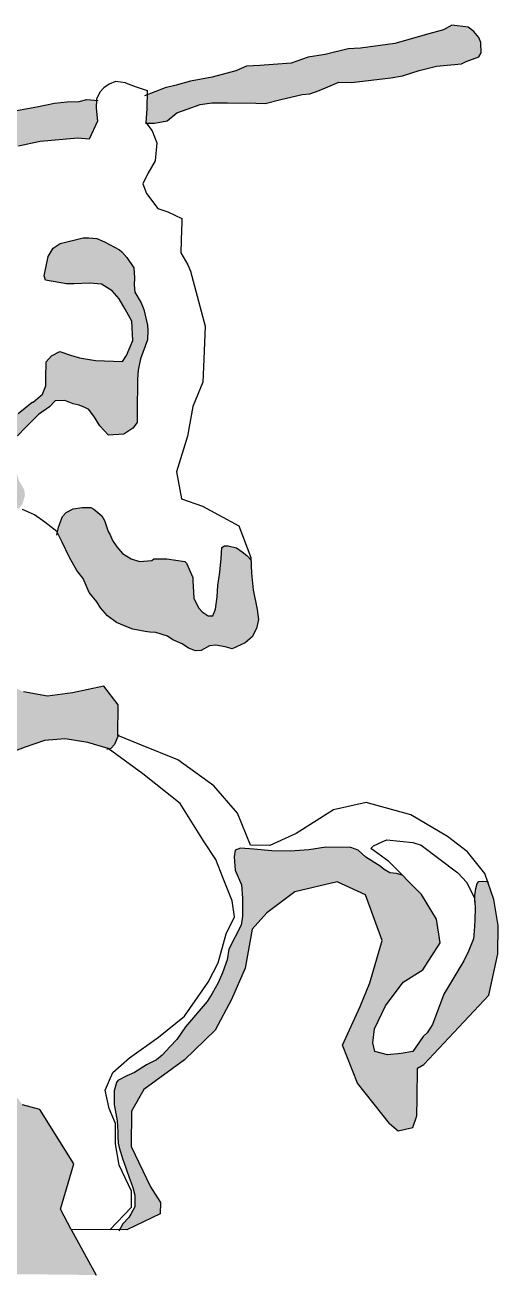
# Model space of a CAD drawing. Header units: millimetres. Extents: x 245 to 515, y 87 to 339.
# Drawn here: x 278.22 to 283.85, y 115.27 to 130.15 of the extents above; entities that cross this region are included whole.
import ezdxf

# ---------------------------------------------------------------- set-up
doc = ezdxf.new("R2010")
doc.units = ezdxf.units.MM
doc.layers.add('red', color=10, linetype='Continuous')
doc.layers.add('çziigi', color=10, linetype='Continuous')

msp = doc.modelspace()

# ---------------------------------------------------------------- hatches: boundary and pattern name
h = msp.add_hatch(color=1)
h.dxf.hatch_style = 1
h.paths.add_polyline_path([(276.558, 118.588), (276.46, 118.838), (276.417, 119.002), (276.52, 119.079), (276.712, 119.132), (277.016, 119.16), (277.248, 119.157), (277.496, 119.154), (277.7, 119.072), (277.87, 118.932), (277.935, 118.703), (277.93, 118.298), (277.969, 117.997), (278.031, 117.514), (278.193, 117.298), (278.399, 117.243), (278.805, 116.594), (278.758, 116.431), (278.647, 116.055), (278.772, 115.815), (279.07, 115.272), (274.055, 115.326), (274.362, 115.619), (274.718, 116.002), (275.111, 116.313), (276.013, 116.303), (276.151, 116.342), (276.292, 116.528), (276.803, 116.745), (276.889, 116.629), (277, 116.499), (276.999, 116.403), (277.775, 116.394), (277.902, 116.432), (278.057, 116.608), (278.128, 116.998), (278.081, 117.239), (277.904, 117.446), (277.71, 117.496), (277.652, 117.731), (277.375, 118.176), (277.05, 118.298), (276.987, 118.315)])
h = msp.add_hatch(color=1)
h.dxf.hatch_style = 1
h.paths.add_polyline_path([(274.718, 116.002), (275.111, 116.313), (276.013, 116.303), (276.151, 116.342), (276.292, 116.528), (276.803, 116.745), (276.889, 116.629), (277, 116.499), (276.999, 116.403), (277.775, 116.394), (277.902, 116.432), (278.057, 116.608), (278.128, 116.998), (278.081, 117.239), (278.193, 117.298), (278.399, 117.243), (278.805, 116.594), (278.758, 116.431), (278.647, 116.055), (278.772, 115.815), (279.07, 115.272), (274.055, 115.326), (274.362, 115.619)])
at = {"layer": 'çziigi'}
h = msp.add_hatch(color=1, dxfattribs=at)
h.dxf.hatch_style = 1
h.paths.add_polyline_path([(280.861, 129.662), (281.016, 129.669), (281.39, 129.697), (281.592, 129.768), (281.797, 129.797), (282.071, 129.867), (282.217, 129.875), (282.624, 129.93), (283.031, 130.044), (283.204, 130.092), (283.305, 130.15), (283.496, 130.125), (283.564, 130.074), (283.623, 130.001), (283.649, 129.941), (283.653, 129.818), (283.625, 129.773), (283.474, 129.716), (283.419, 129.689), (283.122, 129.66), (282.916, 129.608), (282.715, 129.546), (282.578, 129.52), (282.108, 129.466), (281.958, 129.468), (281.724, 129.37), (281.614, 129.33), (281.523, 129.322), (281.267, 129.265), (281.08, 129.217), (280.97, 129.219), (280.633, 129.222), (280.446, 129.224), (280.309, 129.203), (280.154, 129.15), (280.03, 129.106), (279.915, 129.011), (279.764, 128.981), (279.665, 128.982), (279.659, 128.989), (279.673, 129.152), (279.675, 129.318), (279.892, 129.403), (280.02, 129.434), (280.194, 129.482), (280.449, 129.529), (280.733, 129.604)])
h.paths.add_polyline_path([(277.889, 129.105), (278.035, 129.117), (278.364, 129.177), (278.574, 129.221), (278.725, 129.237), (278.866, 129.24), (278.958, 129.262), (279.073, 129.253), (279.069, 129.161), (279.085, 129.006), (278.987, 128.793), (278.85, 128.804), (278.403, 128.763), (278.147, 128.707), (277.978, 128.668), (277.74, 128.625), (277.466, 128.559), (277.124, 128.504), (276.813, 128.452), (276.562, 128.387), (276.438, 128.356), (275.728, 128.203), (275.44, 128.115), (275.011, 128.047), (274.523, 128.025), (274.345, 128.018), (274.144, 127.997), (273.829, 127.932), (273.555, 127.899), (273.322, 127.837), (272.929, 127.778), (272.714, 127.712), (272.458, 127.655), (272.257, 127.612), (272.116, 127.6), (272.021, 127.706), (272, 127.833), (272.111, 127.978), (272.211, 128.004), (272.366, 128.025), (272.563, 128.037), (272.813, 128.034), (273.059, 128.036), (273.256, 128.125), (273.357, 128.188), (273.586, 128.245), (273.81, 128.292), (273.906, 128.309), (274.088, 128.289), (274.257, 128.287), (274.435, 128.327), (274.672, 128.37), (274.97, 128.467), (275.344, 128.549), (275.591, 128.597), (275.842, 128.63), (276.025, 128.651), (276.157, 128.663), (276.362, 128.689), (276.828, 128.779), (276.91, 128.792), (277.121, 128.858), (277.318, 128.924), (277.501, 128.977), (277.633, 129.012)])
h = msp.add_hatch(color=1, dxfattribs=at)
h.dxf.hatch_style = 1
h.paths.add_polyline_path([(277.761, 124.976), (277.804, 125.168), (277.882, 125.265), (277.982, 125.394), (278.143, 125.528), (278.308, 125.662), (278.32, 125.662), (278.432, 125.755), (278.47, 125.856), (278.471, 125.946), (278.473, 126.142), (278.539, 126.213), (278.637, 126.265), (278.764, 126.222), (278.87, 126.189), (279.062, 126.158), (279.385, 126.146), (279.43, 126.215), (279.506, 126.394), (279.496, 126.627), (279.416, 126.767), (279.344, 126.89), (279.259, 126.985), (279.133, 127.064), (278.994, 127.078), (278.806, 127.068), (278.716, 127.069), (278.467, 127.112), (278.451, 127.166), (278.498, 127.394), (278.557, 127.492), (278.643, 127.548), (278.914, 127.618), (278.983, 127.618), (279.077, 127.609), (279.167, 127.571), (279.346, 127.475), (279.374, 127.45), (279.435, 127.384), (279.519, 127.261), (279.526, 127.142), (279.521, 127.056), (279.528, 126.97), (279.605, 126.843), (279.637, 126.765), (279.68, 126.576), (279.683, 126.519), (279.682, 126.401), (279.627, 126.254), (279.598, 126.177), (279.568, 126.042), (279.562, 125.936), (279.561, 125.822), (279.559, 125.65), (279.558, 125.527), (279.557, 125.417), (279.507, 125.352), (279.4, 125.28), (279.216, 125.269), (279.115, 125.381), (279.05, 125.484), (278.982, 125.574), (278.933, 125.599), (278.868, 125.625), (278.794, 125.642), (278.697, 125.68), (278.582, 125.677), (278.516, 125.604), (278.384, 125.515), (278.322, 125.455), (278.223, 125.354), (278.132, 125.259), (278.122, 125.157), (278.121, 125.03), (278.119, 124.842), (278.151, 124.727), (278.215, 124.616), (278.222, 124.551), (278.193, 124.453), (278.153, 124.395), (278.013, 124.441), (277.911, 124.491), (277.79, 124.611), (277.766, 124.746)])
h.paths.add_polyline_path([(276.647, 123.641), (276.582, 123.825), (276.509, 124.044), (276.501, 124.174), (276.504, 124.464), (276.569, 124.678), (276.603, 124.901), (276.753, 125.137), (276.844, 125.162), (276.9, 125.147), (276.95, 125.101), (276.986, 125.028), (277.029, 124.945), (277.08, 124.872), (277.033, 124.511), (277.121, 124.235), (277.262, 124.013), (277.473, 123.949), (277.678, 123.888), (277.94, 123.644), (278.069, 123.417), (278.068, 123.322), (277.982, 123.181), (277.852, 122.965), (277.731, 122.649), (277.503, 122.463), (277.19, 122.277), (277.112, 122.091), (277.248, 121.99), (277.503, 122.025), (277.612, 122.136), (277.801, 122.329), (277.978, 122.328), (278.205, 122.212), (278.492, 122.162), (278.787, 122.2), (279.16, 122.282), (279.33, 122.06), (279.326, 121.692), (279.33, 121.69), (279.286, 121.585), (279.246, 121.54), (279.217, 121.533), (279.211, 121.537), (278.969, 121.612), (278.7, 121.654), (278.453, 121.634), (278.225, 121.553), (277.921, 121.444), (277.438, 121.272), (277.184, 121.181), (276.968, 121.028), (276.65, 120.928), (276.369, 120.975), (276.189, 120.948), (276.031, 120.882), (275.921, 120.836), (275.783, 120.838), (275.716, 120.891), (275.717, 121.033), (275.803, 121.207), (275.972, 121.353), (276.234, 121.439), (276.407, 121.554), (276.631, 121.673), (276.724, 121.816), (276.707, 121.928), (276.67, 121.995), (276.505, 122.028), (276.124, 122.032), (276.025, 122.033), (275.943, 122.162), (275.912, 122.239), (275.927, 122.337), (276.098, 122.411), (276.246, 122.463), (276.483, 122.505), (276.564, 122.518), (276.676, 122.517), (276.819, 122.511), (276.891, 122.541), (276.949, 122.594), (276.96, 122.755), (276.943, 122.871), (276.888, 123.158), (276.827, 123.315)])
h.paths.add_polyline_path([(276.775, 126.335), (276.812, 126.459), (276.853, 126.525), (276.999, 126.505), (277.055, 126.381), (277.107, 126.238), (277.101, 126.127), (276.962, 125.992), (276.892, 126.023), (276.843, 126.081), (276.783, 126.189)])
h = msp.add_hatch(color=1, dxfattribs=at)
h.dxf.hatch_style = 1
h.paths.add_polyline_path([(278.987, 123.395), (278.916, 123.564), (278.839, 123.658), (278.75, 123.82), (278.666, 123.993), (278.609, 124.107), (278.623, 124.174), (278.67, 124.3), (278.711, 124.348), (278.797, 124.392), (278.904, 124.408), (279.006, 124.406), (279.043, 124.386), (279.136, 124.307), (279.168, 124.254), (279.212, 124.122), (279.236, 124.081), (279.264, 124.015), (279.316, 123.941), (279.385, 123.859), (279.486, 123.796), (279.584, 123.763), (279.731, 123.778), (279.756, 123.798), (279.912, 123.796), (280.124, 123.765), (280.144, 123.744), (280.22, 123.576), (280.22, 123.531), (280.223, 123.47), (280.234, 123.325), (280.29, 123.21), (280.331, 123.165), (280.404, 123.119), (280.457, 123.119), (280.49, 123.196), (280.508, 123.343), (280.518, 123.478), (280.54, 123.637), (280.558, 123.8), (280.564, 123.931), (280.597, 123.951), (280.642, 123.95), (280.74, 123.929), (280.809, 123.879), (280.865, 123.834), (280.912, 123.782), (280.919, 123.625), (280.938, 123.427), (280.985, 123.194), (281, 123.075), (280.979, 122.969), (280.925, 122.868), (280.842, 122.795), (280.69, 122.727), (280.604, 122.749), (280.494, 122.77), (280.42, 122.759), (280.318, 122.707), (280.252, 122.703), (280.167, 122.733), (280.093, 122.783), (279.984, 122.833), (279.919, 122.874), (279.78, 122.921), (279.71, 122.922), (279.653, 122.93), (279.506, 122.961), (279.433, 122.986), (279.311, 123.04), (279.205, 123.119), (279.121, 123.214), (279.076, 123.284)])
h = msp.add_hatch(color=1, dxfattribs=at)
h.dxf.hatch_style = 1
h.paths.add_polyline_path([(283.445, 119.013), (283.502, 119.128), (283.56, 119.274), (283.569, 119.364), (283.579, 119.493), (283.581, 119.648), (283.576, 119.719), (283.578, 119.79), (283.588, 119.871), (283.606, 119.932), (283.625, 119.956), (283.664, 119.961), (283.719, 119.957), (283.733, 119.951), (283.804, 119.74), (283.853, 119.433), (283.849, 119.096), (283.744, 118.602), (283.268, 118.094), (282.971, 117.777), (282.894, 117.736), (282.89, 117.377), (282.888, 117.166), (282.838, 117.028), (282.663, 116.988), (282.56, 117.077), (282.18, 117.557), (282.002, 118.008), (282.212, 118.469), (282.328, 118.75), (282.474, 119.254), (282.276, 119.797), (281.937, 119.953), (281.433, 119.832), (281.103, 119.583), (280.926, 119.387), (280.843, 118.924), (280.68, 118.55), (280.488, 118.187), (280.122, 117.835), (279.639, 117.48), (279.492, 117.222), (279.488, 116.801), (279.716, 116.321), (279.834, 116.137), (279.832, 115.999), (279.434, 115.808), (279.345, 115.809), (279.386, 115.883), (279.459, 115.957), (279.481, 115.995), (279.529, 116.083), (279.53, 116.196), (279.528, 116.221), (279.507, 116.312), (279.488, 116.368), (279.461, 116.431), (279.429, 116.523), (279.4, 116.617), (279.389, 116.647), (279.343, 116.788), (279.333, 116.843), (279.326, 116.923), (279.326, 116.981), (279.319, 117.108), (279.283, 117.303), (279.282, 117.466), (279.313, 117.565), (279.327, 117.587), (279.435, 117.641), (279.524, 117.681), (279.669, 117.774), (279.788, 117.833), (279.857, 117.89), (279.952, 117.991), (280.031, 118.076), (280.132, 118.226), (280.392, 118.528), (280.451, 118.621), (280.521, 118.748), (280.575, 118.868), (280.629, 119.022), (280.649, 119.151), (280.796, 119.438), (280.811, 119.545), (280.81, 119.675), (280.811, 119.758), (280.801, 119.915), (280.726, 120.089), (280.711, 120.249), (280.723, 120.327), (280.787, 120.351), (280.947, 120.341), (281.162, 120.319), (281.38, 120.317), (281.603, 120.334), (281.802, 120.365), (282.1, 120.361), (282.188, 120.327), (282.281, 120.244), (282.451, 120.14), (282.497, 120.098), (282.566, 120.059), (282.643, 120.052), (282.716, 120.031), (282.941, 119.802), (283.12, 119.509), (283.166, 119.224), (282.959, 118.905), (282.725, 118.756), (282.515, 118.476), (282.382, 118.202), (282.362, 118.037), (282.387, 117.931), (282.539, 117.891), (282.7, 117.907), (282.838, 117.933), (282.964, 118.11), (283.009, 118.156), (283.075, 118.254), (283.111, 118.361), (283.133, 118.413), (283.208, 118.614)])

# ---------------------------------------------------------------- linework, layer by layer
at = {"layer": 'red'}
for p, q in [((279.33, 122.06), (279.16, 122.282)), ((279.326, 121.692), (279.33, 122.06)), ((279.61, 121.577), (279.326, 121.692)), ((280.04, 121.402), (279.61, 121.577)), ((280.469, 121.093), (280.04, 121.402)), ((280.752, 120.768), (280.469, 121.093)), ((281.896, 120.81), (281.449, 120.529)), ((282.285, 120.898), (281.896, 120.81)), ((282.816, 120.751), (282.285, 120.898)), ((280.908, 120.387), (280.752, 120.768)), ((283.253, 120.49), (282.816, 120.751)), ((281.449, 120.529), (281.136, 120.384)), ((281.136, 120.384), (280.908, 120.387)), ((283.488, 120.309), (283.253, 120.49)), ((282.555, 120.195), (282.379, 120.32)), ((283.698, 120.052), (283.488, 120.309)), ((282.941, 119.802), (282.555, 120.195)), ((281.937, 119.953), (281.433, 119.832)), ((282.276, 119.797), (281.937, 119.953)), ((283.804, 119.74), (283.698, 120.052)), ((281.433, 119.832), (281.103, 119.583)), ((282.474, 119.254), (282.276, 119.797)), ((283.12, 119.509), (282.941, 119.802)), ((283.853, 119.433), (283.804, 119.74)), ((281.103, 119.583), (280.926, 119.387)), ((283.166, 119.224), (283.12, 119.509)), ((280.926, 119.387), (280.843, 118.924)), ((283.849, 119.096), (283.853, 119.433)), ((282.328, 118.75), (282.474, 119.254)), ((282.959, 118.905), (283.166, 119.224)), ((283.744, 118.602), (283.849, 119.096)), ((280.843, 118.924), (280.68, 118.55)), ((282.725, 118.756), (282.959, 118.905)), ((282.212, 118.469), (282.328, 118.75)), ((282.515, 118.476), (282.725, 118.756)), ((283.268, 118.094), (283.744, 118.602)), ((280.68, 118.55), (280.488, 118.187)), ((282.002, 118.008), (282.212, 118.469)), ((282.382, 118.202), (282.515, 118.476)), ((280.488, 118.187), (280.122, 117.835)), ((282.362, 118.037), (282.382, 118.202)), ((282.18, 117.557), (282.002, 118.008)), ((282.387, 117.931), (282.362, 118.037)), ((282.964, 118.11), (282.838, 117.933)), ((282.971, 117.777), (283.268, 118.094)), ((280.122, 117.835), (279.639, 117.48)), ((282.539, 117.891), (282.387, 117.931)), ((282.7, 117.907), (282.539, 117.891)), ((282.838, 117.933), (282.7, 117.907)), ((282.89, 117.377), (282.894, 117.736)), ((282.894, 117.736), (282.971, 117.777)), ((282.56, 117.077), (282.18, 117.557)), ((279.639, 117.48), (279.492, 117.222)), ((278.399, 117.243), (278.193, 117.298)), ((278.805, 116.594), (278.399, 117.243)), ((282.888, 117.166), (282.89, 117.377)), ((279.492, 117.222), (279.488, 116.801)), ((282.838, 117.028), (282.888, 117.166)), ((282.56, 117.077), (282.663, 116.988)), ((282.663, 116.988), (282.838, 117.028)), ((279.488, 116.801), (279.716, 116.321)), ((278.758, 116.431), (278.805, 116.594)), ((278.647, 116.055), (278.758, 116.431)), ((279.716, 116.321), (279.834, 116.137)), ((278.772, 115.815), (278.647, 116.055)), ((279.834, 116.137), (279.832, 115.999)), ((279.832, 115.999), (279.434, 115.808)), ((279.434, 115.808), (278.772, 115.815)), ((278.772, 115.815), (279.07, 115.272))]:
    msp.add_line(p, q, dxfattribs=at)
at = {"layer": 'çziigi'}
for p, q in [((283.031, 130.044), (282.624, 129.93)), ((283.204, 130.092), (283.031, 130.044)), ((283.305, 130.15), (283.204, 130.092)), ((283.496, 130.125), (283.305, 130.15)), ((283.564, 130.074), (283.496, 130.125)), ((283.623, 130.001), (283.564, 130.074)), ((282.624, 129.93), (282.217, 129.875)), ((283.649, 129.941), (283.623, 130.001)), ((283.653, 129.818), (283.649, 129.941)), ((281.592, 129.768), (281.39, 129.697)), ((281.797, 129.797), (281.592, 129.768)), ((282.071, 129.867), (281.797, 129.797)), ((282.217, 129.875), (282.071, 129.867)), ((283.474, 129.716), (283.625, 129.773)), ((283.625, 129.773), (283.653, 129.818)), ((280.733, 129.604), (280.449, 129.529)), ((280.861, 129.662), (280.733, 129.604)), ((281.016, 129.669), (280.861, 129.662)), ((281.39, 129.697), (281.016, 129.669)), ((282.715, 129.546), (282.916, 129.608)), ((282.916, 129.608), (283.122, 129.66)), ((283.122, 129.66), (283.419, 129.689)), ((283.419, 129.689), (283.474, 129.716)), ((279.223, 129.445), (279.161, 129.402)), ((279.301, 129.477), (279.223, 129.445)), ((279.417, 129.46), (279.301, 129.477)), ((279.417, 129.46), (279.534, 129.42)), ((280.194, 129.482), (280.02, 129.434)), ((280.449, 129.529), (280.194, 129.482)), ((281.724, 129.37), (281.958, 129.468)), ((281.958, 129.468), (282.108, 129.466)), ((282.108, 129.466), (282.578, 129.52)), ((282.578, 129.52), (282.715, 129.546)), ((279.115, 129.35), (279.074, 129.268)), ((279.161, 129.402), (279.115, 129.35)), ((279.534, 129.42), (279.675, 129.371)), ((279.892, 129.403), (279.645, 129.306)), ((279.675, 129.371), (279.673, 129.152)), ((280.02, 129.434), (279.892, 129.403)), ((281.267, 129.265), (281.523, 129.322)), ((281.523, 129.322), (281.614, 129.33)), ((281.614, 129.33), (281.724, 129.37)), ((278.035, 129.117), (278.364, 129.177)), ((278.364, 129.177), (278.574, 129.221)), ((278.574, 129.221), (278.725, 129.237)), ((278.725, 129.237), (278.866, 129.24)), ((278.866, 129.24), (278.958, 129.262)), ((278.958, 129.262), (279.094, 129.251)), ((279.074, 129.268), (279.069, 129.161)), ((279.069, 129.161), (279.085, 129.006)), ((279.673, 129.152), (279.659, 128.989)), ((280.03, 129.106), (280.154, 129.15)), ((280.154, 129.15), (280.309, 129.203)), ((280.309, 129.203), (280.446, 129.224)), ((280.446, 129.224), (280.633, 129.222)), ((280.633, 129.222), (280.97, 129.219)), ((280.97, 129.219), (281.08, 129.217)), ((281.08, 129.217), (281.267, 129.265)), ((279.085, 129.006), (278.987, 128.793)), ((279.764, 128.981), (279.915, 129.011)), ((279.915, 129.011), (280.03, 129.106)), ((279.655, 128.982), (279.764, 128.981)), ((279.659, 128.989), (279.736, 128.891)), ((279.736, 128.891), (279.793, 128.747)), ((278.403, 128.763), (278.147, 128.707)), ((278.85, 128.804), (278.403, 128.763)), ((278.987, 128.793), (278.85, 128.804)), ((279.793, 128.747), (279.771, 128.533)), ((279.771, 128.533), (279.685, 128.384)), ((279.685, 128.384), (279.625, 128.261)), ((279.625, 128.261), (279.67, 128.144)), ((279.67, 128.144), (279.804, 127.967)), ((279.804, 127.967), (279.921, 127.927)), ((279.921, 127.927), (280.089, 127.847)), ((280.089, 127.808), (280.08, 127.594)), ((280.089, 127.847), (280.089, 127.808)), ((278.557, 127.492), (278.643, 127.548)), ((278.643, 127.548), (278.914, 127.618)), ((278.914, 127.618), (278.983, 127.618)), ((278.983, 127.618), (279.077, 127.609)), ((279.077, 127.609), (279.167, 127.571)), ((279.167, 127.571), (279.346, 127.475)), ((280.08, 127.594), (280.078, 127.438)), ((278.451, 127.166), (278.498, 127.394)), ((278.498, 127.394), (278.557, 127.492)), ((279.346, 127.475), (279.374, 127.45)), ((279.374, 127.45), (279.435, 127.384)), ((279.435, 127.384), (279.519, 127.261)), ((280.078, 127.438), (280.161, 127.294)), ((279.519, 127.261), (279.526, 127.142)), ((280.161, 127.294), (280.193, 127.222)), ((280.193, 127.222), (280.367, 126.566)), ((278.467, 127.112), (278.451, 127.166)), ((278.716, 127.069), (278.467, 127.112)), ((278.806, 127.068), (278.716, 127.069)), ((278.994, 127.078), (278.806, 127.068)), ((279.133, 127.064), (278.994, 127.078)), ((279.259, 126.985), (279.133, 127.064)), ((279.526, 127.142), (279.521, 127.056)), ((279.521, 127.056), (279.528, 126.97)), ((279.344, 126.89), (279.259, 126.985)), ((279.528, 126.97), (279.605, 126.843)), ((279.416, 126.767), (279.344, 126.89)), ((279.496, 126.627), (279.416, 126.767)), ((279.605, 126.843), (279.637, 126.765)), ((279.637, 126.765), (279.68, 126.576)), ((279.506, 126.394), (279.496, 126.627)), ((279.68, 126.576), (279.683, 126.519)), ((279.683, 126.519), (279.682, 126.401)), ((280.367, 126.566), (280.353, 126.171)), ((279.43, 126.215), (279.506, 126.394)), ((279.682, 126.401), (279.627, 126.254)), ((278.473, 126.142), (278.539, 126.213)), ((278.539, 126.213), (278.637, 126.265)), ((278.637, 126.265), (278.764, 126.222)), ((278.764, 126.222), (278.87, 126.189)), ((278.87, 126.189), (279.062, 126.158)), ((279.385, 126.146), (279.43, 126.215)), ((279.598, 126.177), (279.568, 126.042)), ((279.627, 126.254), (279.598, 126.177)), ((280.353, 126.171), (280.34, 125.9)), ((278.471, 125.946), (278.473, 126.142)), ((279.062, 126.158), (279.385, 126.146)), ((279.568, 126.042), (279.562, 125.936)), ((278.47, 125.856), (278.471, 125.946)), ((279.562, 125.936), (279.561, 125.822)), ((280.34, 125.9), (280.222, 125.611)), ((278.32, 125.662), (278.432, 125.755)), ((278.432, 125.755), (278.47, 125.856)), ((279.561, 125.822), (279.559, 125.65)), ((278.143, 125.528), (278.308, 125.662)), ((278.308, 125.662), (278.32, 125.662)), ((278.516, 125.604), (278.384, 125.515)), ((278.582, 125.677), (278.516, 125.604)), ((278.697, 125.68), (278.582, 125.677)), ((278.794, 125.642), (278.697, 125.68)), ((278.868, 125.625), (278.794, 125.642)), ((278.933, 125.599), (278.868, 125.625)), ((278.982, 125.574), (278.933, 125.599)), ((279.05, 125.484), (278.982, 125.574)), ((279.559, 125.65), (279.558, 125.527)), ((280.222, 125.611), (280.156, 125.258)), ((278.322, 125.455), (278.223, 125.354)), ((278.384, 125.515), (278.322, 125.455)), ((279.115, 125.381), (279.05, 125.484)), ((279.558, 125.527), (279.557, 125.417)), ((278.223, 125.354), (278.132, 125.259)), ((279.216, 125.269), (279.115, 125.381)), ((279.4, 125.28), (279.216, 125.269)), ((279.507, 125.352), (279.4, 125.28)), ((279.557, 125.417), (279.507, 125.352)), ((280.156, 125.258), (280.026, 124.833)), ((280.026, 124.833), (280.085, 124.51)), ((278.335, 124.319), (278.192, 124.382)), ((278.711, 124.348), (278.797, 124.392)), ((278.797, 124.392), (278.904, 124.408)), ((278.904, 124.408), (279.006, 124.406)), ((279.006, 124.406), (279.043, 124.386)), ((279.043, 124.386), (279.136, 124.307)), ((280.085, 124.51), (280.334, 124.424)), ((280.334, 124.424), (280.769, 124.188)), ((278.46, 124.232), (278.335, 124.319)), ((278.602, 124.12), (278.46, 124.232)), ((278.623, 124.174), (278.67, 124.3)), ((278.67, 124.3), (278.711, 124.348)), ((279.136, 124.307), (279.168, 124.254)), ((279.168, 124.254), (279.212, 124.122)), ((278.602, 124.076), (278.623, 124.174)), ((278.666, 123.993), (278.602, 124.12)), ((279.212, 124.122), (279.236, 124.081)), ((279.236, 124.081), (279.264, 124.015)), ((280.769, 124.188), (280.911, 123.812)), ((278.75, 123.82), (278.666, 123.993)), ((279.264, 124.015), (279.316, 123.941)), ((279.316, 123.941), (279.385, 123.859)), ((280.564, 123.931), (280.597, 123.951)), ((280.597, 123.951), (280.642, 123.95)), ((280.642, 123.95), (280.74, 123.929)), ((278.839, 123.658), (278.75, 123.82)), ((279.385, 123.859), (279.486, 123.796)), ((279.486, 123.796), (279.584, 123.763)), ((279.731, 123.778), (279.756, 123.798)), ((279.756, 123.798), (279.912, 123.796)), ((279.912, 123.796), (280.124, 123.765)), ((280.54, 123.637), (280.558, 123.8)), ((280.558, 123.8), (280.564, 123.931)), ((280.74, 123.929), (280.809, 123.879)), ((280.809, 123.879), (280.865, 123.834)), ((280.865, 123.834), (280.918, 123.776)), ((280.911, 123.812), (280.919, 123.625)), ((278.916, 123.564), (278.839, 123.658)), ((279.584, 123.763), (279.731, 123.778)), ((280.124, 123.765), (280.144, 123.744)), ((280.144, 123.744), (280.22, 123.576)), ((280.518, 123.478), (280.54, 123.637)), ((278.987, 123.395), (278.916, 123.564)), ((280.22, 123.576), (280.22, 123.531)), ((280.22, 123.531), (280.223, 123.47)), ((280.919, 123.625), (280.938, 123.427)), ((279.076, 123.284), (278.987, 123.395)), ((280.223, 123.47), (280.234, 123.325)), ((280.49, 123.196), (280.508, 123.343)), ((280.508, 123.343), (280.518, 123.478)), ((280.938, 123.427), (280.985, 123.194)), ((279.121, 123.214), (279.076, 123.284)), ((279.205, 123.119), (279.121, 123.214)), ((280.234, 123.325), (280.29, 123.21)), ((280.29, 123.21), (280.331, 123.165)), ((280.457, 123.119), (280.49, 123.196)), ((280.985, 123.194), (281, 123.075)), ((279.311, 123.04), (279.205, 123.119)), ((279.433, 122.986), (279.311, 123.04)), ((280.331, 123.165), (280.404, 123.119)), ((280.404, 123.119), (280.457, 123.119)), ((281, 123.075), (280.979, 122.969)), ((279.506, 122.961), (279.433, 122.986)), ((279.653, 122.93), (279.506, 122.961)), ((279.71, 122.922), (279.653, 122.93)), ((279.78, 122.921), (279.71, 122.922)), ((279.919, 122.874), (279.78, 122.921)), ((280.979, 122.969), (280.925, 122.868)), ((279.984, 122.833), (279.919, 122.874)), ((280.093, 122.783), (279.984, 122.833)), ((280.167, 122.733), (280.093, 122.783)), ((280.42, 122.759), (280.318, 122.707)), ((280.494, 122.77), (280.42, 122.759)), ((280.604, 122.749), (280.494, 122.77)), ((280.69, 122.727), (280.604, 122.749)), ((280.842, 122.795), (280.69, 122.727)), ((280.925, 122.868), (280.842, 122.795)), ((280.252, 122.703), (280.167, 122.733)), ((280.318, 122.707), (280.252, 122.703)), ((278.492, 122.162), (278.205, 122.212)), ((278.787, 122.2), (278.492, 122.162)), ((279.16, 122.282), (278.787, 122.2)), ((279.335, 121.702), (279.286, 121.585)), ((278.225, 121.553), (277.921, 121.444)), ((278.453, 121.634), (278.225, 121.553)), ((278.7, 121.654), (278.453, 121.634)), ((278.969, 121.612), (278.7, 121.654)), ((279.211, 121.537), (278.969, 121.612)), ((279.286, 121.585), (279.246, 121.54)), ((279.246, 121.54), (279.197, 121.527)), ((279.626, 121.239), (279.211, 121.537)), ((280.07, 120.884), (279.626, 121.239)), ((280.347, 120.438), (280.07, 120.884)), ((280.494, 120.219), (280.347, 120.438)), ((281.802, 120.365), (281.603, 120.334)), ((282.1, 120.361), (281.802, 120.365)), ((282.188, 120.327), (282.1, 120.361)), ((282.338, 120.349), (282.371, 120.379)), ((282.371, 120.379), (282.48, 120.432)), ((282.48, 120.432), (282.529, 120.453)), ((282.529, 120.453), (282.838, 120.42)), ((282.838, 120.42), (282.939, 120.388)), ((282.939, 120.388), (283.374, 120.059)), ((280.579, 120.003), (280.494, 120.219)), ((280.723, 120.327), (280.711, 120.249)), ((280.711, 120.249), (280.726, 120.089)), ((280.787, 120.351), (280.723, 120.327)), ((280.947, 120.341), (280.787, 120.351)), ((281.162, 120.319), (280.947, 120.341)), ((281.38, 120.317), (281.162, 120.319)), ((281.603, 120.334), (281.38, 120.317)), ((282.281, 120.244), (282.188, 120.327)), ((282.451, 120.14), (282.281, 120.244)), ((282.379, 120.32), (282.338, 120.349)), ((280.726, 120.089), (280.801, 119.915)), ((282.497, 120.098), (282.451, 120.14)), ((282.566, 120.059), (282.497, 120.098)), ((280.689, 119.725), (280.579, 120.003)), ((280.801, 119.915), (280.811, 119.758)), ((282.643, 120.052), (282.566, 120.059)), ((282.712, 120.032), (282.643, 120.052)), ((283.374, 120.059), (283.481, 119.942)), ((283.481, 119.942), (283.573, 119.756)), ((283.588, 119.871), (283.606, 119.932)), ((283.606, 119.932), (283.625, 119.956)), ((283.625, 119.956), (283.664, 119.961)), ((283.664, 119.961), (283.719, 119.957)), ((283.719, 119.957), (283.738, 119.948)), ((283.576, 119.712), (283.578, 119.79)), ((283.578, 119.79), (283.588, 119.871)), ((280.718, 119.534), (280.689, 119.725)), ((280.811, 119.758), (280.81, 119.675)), ((280.81, 119.675), (280.811, 119.545)), ((283.573, 119.756), (283.581, 119.648)), ((283.581, 119.648), (283.579, 119.493)), ((280.617, 119.333), (280.718, 119.534)), ((280.811, 119.545), (280.796, 119.438)), ((283.579, 119.493), (283.569, 119.364)), ((280.52, 118.988), (280.617, 119.333)), ((280.796, 119.438), (280.649, 119.151)), ((283.569, 119.364), (283.56, 119.274)), ((283.56, 119.274), (283.502, 119.128)), ((280.629, 119.022), (280.575, 118.868)), ((280.649, 119.151), (280.629, 119.022)), ((283.502, 119.128), (283.445, 119.013)), ((280.401, 118.756), (280.52, 118.988)), ((283.445, 119.013), (283.208, 118.614)), ((280.122, 118.352), (280.401, 118.756)), ((280.521, 118.748), (280.451, 118.621)), ((280.575, 118.868), (280.521, 118.748)), ((280.451, 118.621), (280.392, 118.528)), ((283.208, 118.614), (283.133, 118.413)), ((280.392, 118.528), (280.132, 118.226)), ((279.81, 118.104), (280.122, 118.352)), ((283.111, 118.361), (283.075, 118.254)), ((283.133, 118.413), (283.111, 118.361)), ((280.132, 118.226), (280.031, 118.076)), ((283.009, 118.156), (282.964, 118.11)), ((283.075, 118.254), (283.009, 118.156)), ((279.466, 117.858), (279.81, 118.104)), ((279.952, 117.991), (279.857, 117.89)), ((280.031, 118.076), (279.952, 117.991)), ((279.267, 117.682), (279.466, 117.858)), ((279.788, 117.833), (279.669, 117.774)), ((279.857, 117.89), (279.788, 117.833)), ((279.669, 117.774), (279.524, 117.681)), ((279.176, 117.471), (279.267, 117.682)), ((279.313, 117.565), (279.282, 117.466)), ((279.327, 117.587), (279.313, 117.565)), ((279.435, 117.641), (279.327, 117.587)), ((279.524, 117.681), (279.435, 117.641)), ((279.225, 117.253), (279.176, 117.471)), ((279.282, 117.466), (279.283, 117.303)), ((279.3, 117.075), (279.225, 117.253)), ((279.283, 117.303), (279.319, 117.108)), ((279.319, 117.108), (279.326, 116.981)), ((279.298, 116.833), (279.3, 117.075)), ((279.326, 116.981), (279.326, 116.923)), ((279.344, 116.579), (279.298, 116.833)), ((279.326, 116.923), (279.333, 116.843)), ((279.333, 116.843), (279.343, 116.788)), ((279.343, 116.788), (279.389, 116.647)), ((279.389, 116.647), (279.4, 116.617)), ((279.492, 116.272), (279.344, 116.579)), ((279.4, 116.617), (279.429, 116.523)), ((279.429, 116.523), (279.461, 116.431)), ((279.461, 116.431), (279.488, 116.368)), ((279.488, 116.368), (279.507, 116.312)), ((279.49, 116.078), (279.492, 116.272)), ((279.507, 116.312), (279.528, 116.221)), ((279.528, 116.221), (279.53, 116.196)), ((279.53, 116.196), (279.529, 116.083)), ((279.234, 115.81), (279.49, 116.078)), ((279.529, 116.083), (279.481, 115.995)), ((279.459, 115.957), (279.386, 115.883)), ((279.481, 115.995), (279.459, 115.957)), ((279.386, 115.883), (279.338, 115.796))]:
    msp.add_line(p, q, dxfattribs=at)

doc.saveas('drawing.dxf')
